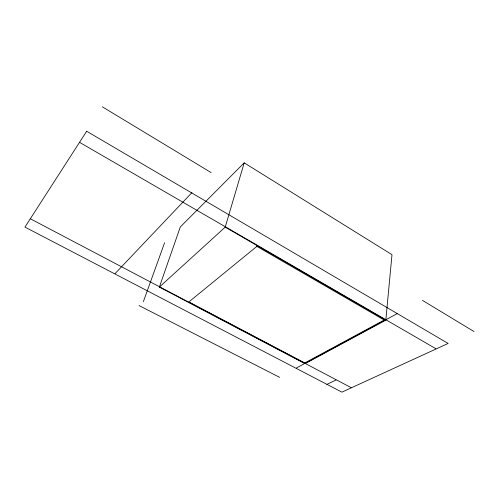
<?xml version="1.0" encoding="UTF-8"?>
<svg xmlns="http://www.w3.org/2000/svg" width="499" height="499" viewBox="0 0 499 499"><rect width="100%" height="100%" fill="white"/><g stroke="black" fill="none" stroke-linecap="round" stroke-linejoin="round"><path stroke-width="0.75" d="M385.821 320.121L391.989 254.683L244.198 162.842L180.307 226.964L159.349 287.081L304.97 363.696L385.821 320.121L225.211 227.139L159.349 287.081M225.211 227.139L244.198 162.842M143.381 301.608L164.62 242.707M115.057 273.614L191.934 192.595M296.325 368.05L397.622 313.397M326.957 384.373L335.977 380.013M139.046 305.556L279.646 377.35M30.289 218.743L351.103 387.604M79.509 142.315L435.858 348.701M102.395 106.848L211.139 172.598M422.46 300.373L474.05 331.561M86.676 131.256L24.95 227.095L341.896 392.152L448.127 343.449L86.676 131.256M256.866 246.387L188.859 301.939L304.77 362.966L384.193 320.034L256.866 246.387"/></g></svg>
